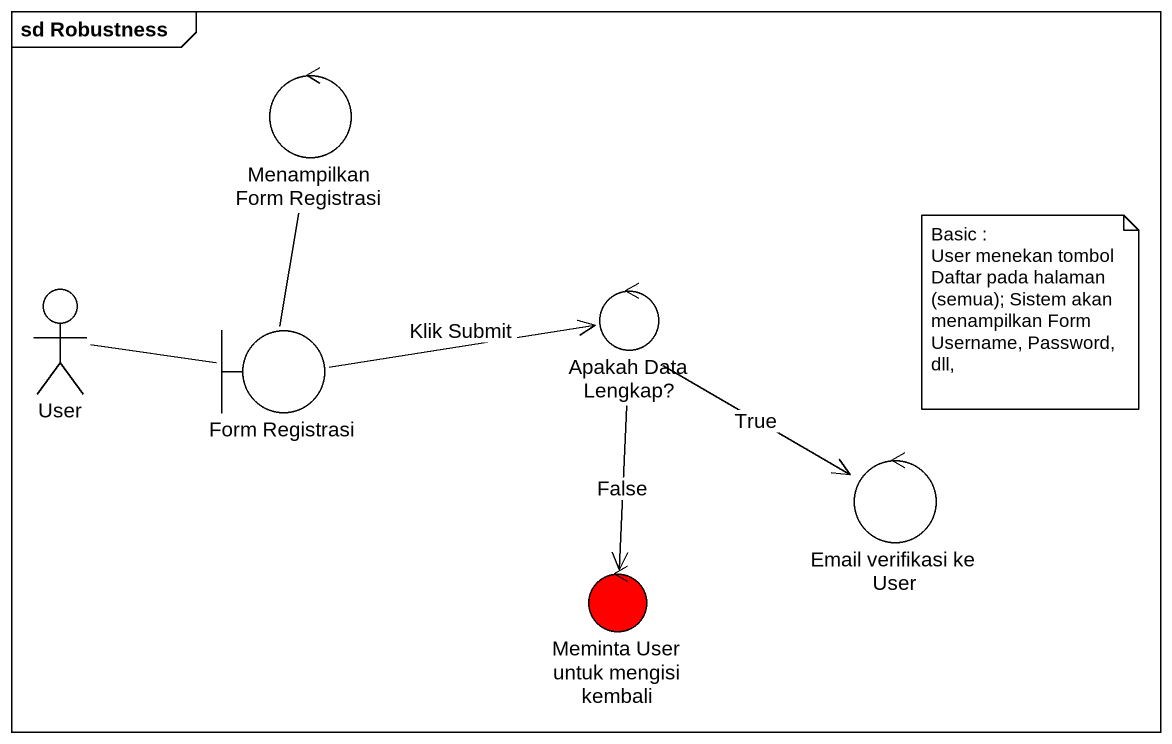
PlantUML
@startuml
mainframe sd Robustness
control "Menampilkan Form Registrasi" as Menampilkan_Form_Registrasi
actor User
boundary "Form Registrasi" as Form_Registrasi
control "Apakah Data Lengkap?" as Apakah_Data_Lengkap
control "Email verifikasi ke User" as Email_verifikasi_ke_User
control "Meminta User untuk mengisi kembali" as Meminta_User_untuk_mengisi #FF0000
Menampilkan_Form_Registrasi -- Form_Registrasi
User -right- Form_Registrasi
Form_Registrasi -right-> Apakah_Data_Lengkap : Klik Submit
Apakah_Data_Lengkap --> Email_verifikasi_ke_User : True
Apakah_Data_Lengkap --> Meminta_User_untuk_mengisi : False
note as N1
  Basic :
  User menekan tombol Daftar pada halaman (semua); Sistem akan menampilkan Form Username, Password, dll,
end note
@enduml
